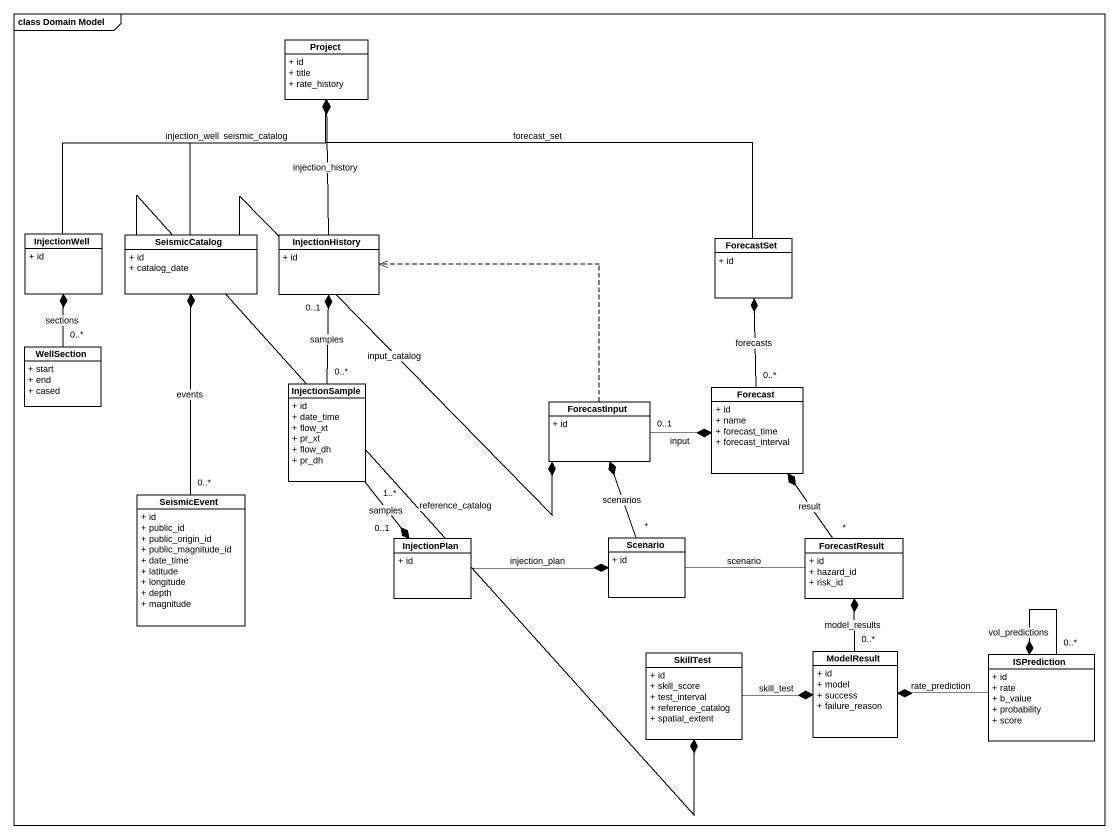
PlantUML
@startuml
mainframe class Domain Model
hide circle
hide empty members
skinparam classAttributeIconSize 0
class Project {
  + id
  + title
  + rate_history
}
class InjectionWell {
  + id
}
class SeismicCatalog {
  + id
  + catalog_date
}
class InjectionHistory {
  + id
}
class ForecastSet {
  + id
}
class WellSection {
  + start
  + end
  + cased
}
class InjectionSample {
  + id
  + date_time
  + flow_xt
  + pr_xt
  + flow_dh
  + pr_dh
}
class ForecastInput {
  + id
}
class Forecast {
  + id
  + name
  + forecast_time
  + forecast_interval
}
class SeismicEvent {
  + id
  + public_id
  + public_origin_id
  + public_magnitude_id
  + date_time
  + latitude
  + longitude
  + depth
  + magnitude
}
class InjectionPlan {
  + id
}
class Scenario {
  + id
}
class ForecastResult {
  + id
  + hazard_id
  + risk_id
}
class SkillTest {
  + id
  + skill_score
  + test_interval
  + reference_catalog
  + spatial_extent
}
class ModelResult {
  + id
  + model
  + success
  + failure_reason
}
class ISPrediction {
  + id
  + rate
  + b_value
  + probability
  + score
}
InjectionWell -up-* Project : injection_well
SeismicCatalog -up-* Project : seismic_catalog
SeismicCatalog -right-* ForecastInput : input_catalog
SeismicCatalog --* SkillTest : reference_catalog
InjectionHistory -up-* Project : injection_history
ForecastSet -left-* Project : forecast_set
WellSection "0..*" -up-* InjectionWell : sections
InjectionSample "0..*" -up-* "0..1" InjectionHistory : samples
InjectionSample "1..*" --* "0..1" InjectionPlan : samples
ForecastInput .up.> InjectionHistory
ForecastInput "0..1" -right-* Forecast : input
Forecast "0..*" -up-* ForecastSet : forecasts
SeismicEvent "0..*" -up-* SeismicCatalog : events
InjectionPlan -right-* Scenario : injection_plan
Scenario "*" -up-* ForecastInput : scenarios
ForecastResult "*" -up-* Forecast : result
ForecastResult -left- Scenario : scenario
SkillTest -right-* ModelResult : skill_test
ModelResult "0..*" -up-* ForecastResult : model_results
ISPrediction -left-* ModelResult : rate_prediction
ISPrediction "0..*" --* ISPrediction : vol_predictions
@enduml
